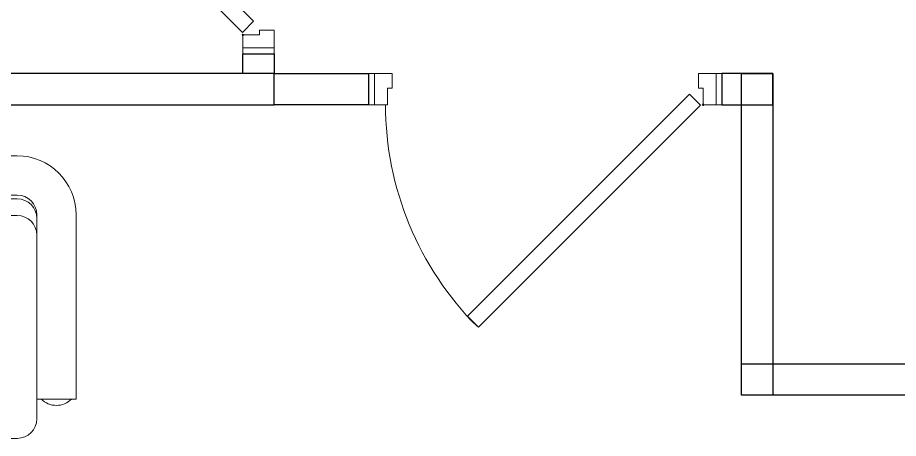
# Model space of a CAD drawing. Header units: millimetres. Extents: x 0 to 145404, y 0 to 194550.
# Drawn here: x 34512 to 36755, y 93756 to 94828 of the extents above; entities that cross this region are included whole.
import ezdxf

# ---------------------------------------------------------------- set-up
doc = ezdxf.new("R2010")
doc.units = ezdxf.units.MM
doc.layers.add('АР - Двери', color=126, linetype='Continuous', lineweight=9)
doc.layers.add('АР - Перегородки 80', color=32, linetype='Continuous', lineweight=30)
doc.layers.add('АР - мебель', color=7, linetype='Continuous', lineweight=9, true_color=0x787878)

# ---------------------------------------------------------------- blocks, each defined once
blk = doc.blocks.new('*U206')
at = {"ltscale": 100}
for p, q in [((15, 37.5), (15, -42.5)), ((46, 37.5), (15, 37.5)), ((48, -4.5), (48, 35.5)), ((852, -4.5), (852, 37.5)), ((852, 37.5), (885, 37.5)), ((885, 37.5), (885, -42.5)), ((60, -4.5), (48, -4.5)), ((60, -42.5), (60, -4.5)), ((840, -42.5), (840, -4.5)), ((840, -4.5), (852, -4.5)), ((15, -42.5), (60, -42.5)), ((885, -42.5), (840, -42.5))]:
    blk.add_line(p, q, dxfattribs=at)
for points in [[(54.4, 38.9), (82.7, 10.6), (648, 575.9), (619.7, 604.2)], [(15, -42.5), (0, -42.5), (0, 37.5), (15, 37.5)], [(885, -42.5), (900, -42.5), (900, 37.5), (885, 37.5)]]:
    blk.add_lwpolyline(points, close=True, dxfattribs=at)
blk.add_circle((48, 37.5), 2, dxfattribs=at)
blk.add_arc((56.7, 37.5), 800, 0, 44.865, dxfattribs=at)
blk = doc.blocks.new('ММ96 720х1850')
for p, q in [((-775, 0), (775, 0)), ((-775, -100), (775, -100)), ((-775, -109.7), (775, -109.7)), ((-925, -150), (-925, -620)), ((-825, -150), (-825, -670)), ((-775, -152), (-325, -152)), ((-225, -152), (225, -152)), ((325, -152), (775, -152)), ((825, -150), (825, -670)), ((925, -150), (925, -620)), ((-275, -202), (-275, -670)), ((275, -202), (275, -670)), ((-825, -620), (-925, -620)), ((825, -620), (925, -620)), ((-775, -720), (-325, -720)), ((-225, -720), (225, -720)), ((325, -720), (775, -720))]:
    blk.add_line(p, q)
for centre, radius, start, end in [((-775, -150), 150, 90, 180), ((775, -150), 150, 0, 90), ((-775, -150), 50, 90, 180), ((-775, -159.7), 50, 90, 180), ((775, -150), 50, 0, 90), ((775, -159.7), 50, 0, 90), ((-775, -202), 50, 90, 180), ((-325, -202), 50, 0, 90), ((-225, -202), 50, 90, 180), ((225, -202), 50, 0, 90), ((325, -202), 50, 90, 180), ((775, -202), 50, 0, 90), ((-875.2, -582), 54, 224.7072, 315.2928), ((875.2, -582), 54, 224.7072, 315.2928), ((-775, -670), 50, 180, 270), ((-325, -670), 50, 270, 0), ((-225, -670), 50, 180, 270), ((225, -670), 50, 270, 0), ((325, -670), 50, 180, 270), ((775, -670), 50, 270, 0)]:
    blk.add_arc(centre, radius, start, end)
blk = doc.blocks.new('Квартира 1К 6300 тип 35')
at = {"layer": 'АР - Перегородки 80'}
for points in [[(-3240, 3290), (-3240, 3340), (-3160, 3340), (-3160, 3290)], [(-6750, 3290), (-6750, 3210), (-3160, 3210), (-3160, 3290)], [(-3160, 3210), (-3160, 3290), (-2920, 3290), (-2920, 3210)], [(-2020, 3290), (-2020, 3210), (-1890, 3210), (-1890, 3290)], [(-1970, 2470), (-1970, 3290), (-1890, 3290), (-1890, 2470)], [(-740, 2470), (-1970, 2470), (-1970, 2550), (-740, 2550)]]:
    blk.add_lwpolyline(points, close=True, dxfattribs=at)
at = {"layer": 'АР - Двери'}
for p, rotation in [((-3202.5, 3340), 90), ((-2020, 3247.5), 180)]:
    blk.add_blockref('*U206', p, dxfattribs=dict(at, rotation=rotation))
at = {"layer": 'АР - мебель', "xscale": -1}
blk.add_blockref('ММ96 720х1850', (-4590, 3080), dxfattribs=at)
blk = doc.blocks.new('V_Section_3')
blk.add_blockref('Квартира 1К 6300 тип 35', (7150, -11950))

msp = doc.modelspace()

# ---------------------------------------------------------------- block references
msp.add_blockref('V_Section_3', (31175.5, 103346.1, 0))

doc.saveas('drawing.dxf')
